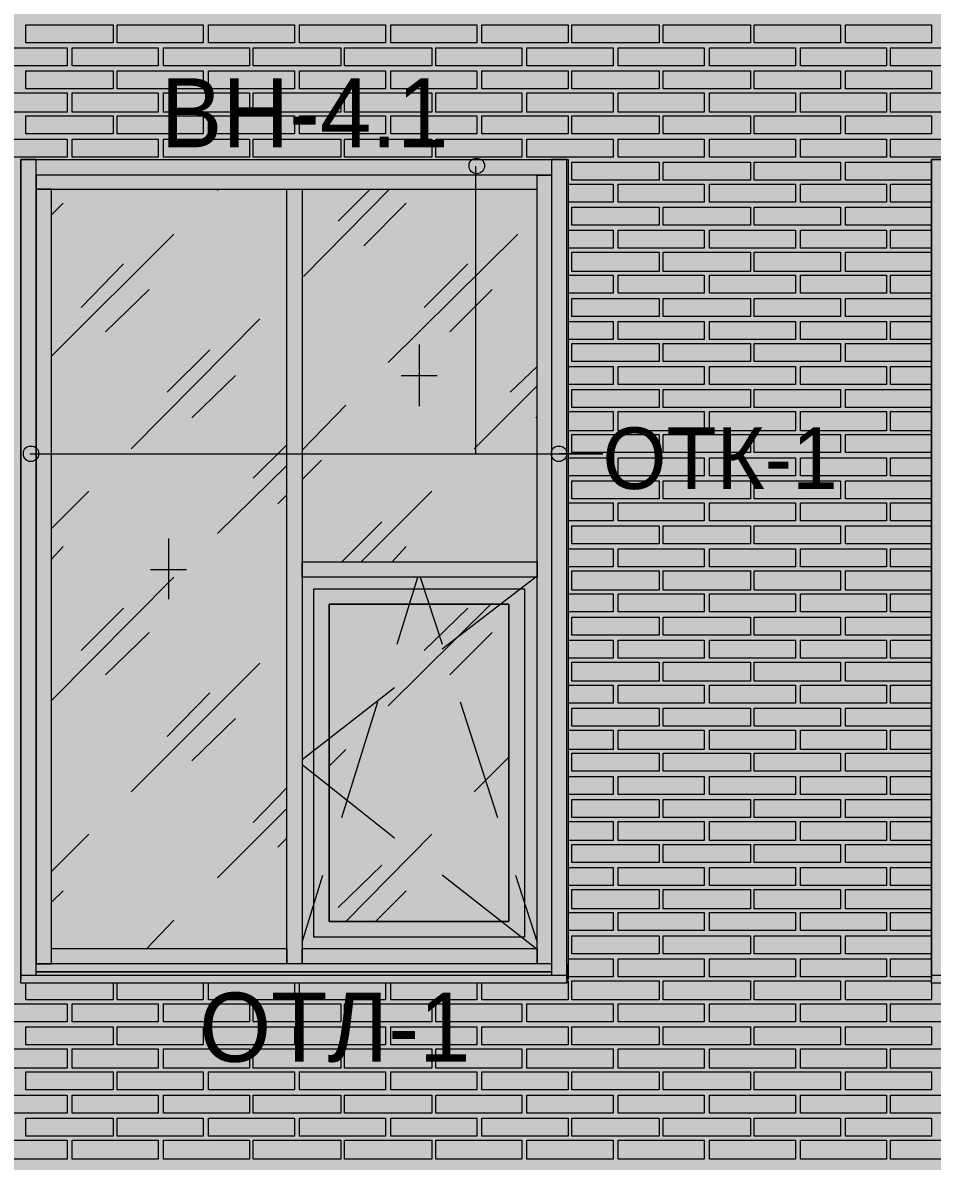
# Model space of a CAD drawing. Header units: millimetres. Extents: x -28928 to 100580, y -22867 to 36490.
# Drawn here: x 4815 to 7810, y 24689 to 28437 of the extents above; entities that cross this region are included whole.
import ezdxf

# ---------------------------------------------------------------- set-up
doc = ezdxf.new("R2010")
doc.units = ezdxf.units.MM
doc.layers.add('PDF _Геометрия', color=7, linetype='Continuous', true_color=0x8f8e8d)
doc.layers.add('PDF _Сплошная заливка', color=7, linetype='Continuous', true_color=0xffffff)
doc.layers.add('PDF _Текст', color=7, linetype='Continuous')

msp = doc.modelspace()

# ---------------------------------------------------------------- hatches: boundary and pattern name
at = {"layer": 'PDF _Сплошная заливка', "true_color": 0xdcd6cf, "transparency": 33554559}
msp.add_hatch(color=254, dxfattribs=at).paths.add_polyline_path([(-18676.6, 16343.4), (-18676.6, 19592.6), (-17276.3, 19592.6), (-17276.3, 16343.4), (19112.6, 16343.4), (19112.6, 30089.1), (-21853.9, 30089.1), (-21853.9, 16343.4), (-21375.9, 16343.4), (-21375.9, 19592.6), (-19277.4, 19592.6), (-19277.4, 16343.4)])

# ---------------------------------------------------------------- linework, layer by layer
at = {"layer": 'PDF _Геометрия', "lineweight": 9}
for points in [[(5113, 28430.7), (5113, 28371.4), (4825.3, 28371.4), (4825.3, 28430.7)], [(5409.1, 28430.7), (5409.1, 28371.4), (5125.7, 28371.4), (5125.7, 28430.7)], [(5709.5, 28430.7), (5709.5, 28371.4), (5426.1, 28371.4), (5426.1, 28430.7)], [(6009.9, 28430.7), (6009.9, 28371.4), (5726.4, 28371.4), (5726.4, 28430.7)], [(6310.3, 28430.7), (6310.3, 28371.4), (6026.8, 28371.4), (6026.8, 28430.7)], [(6610.7, 28430.7), (6610.7, 28371.4), (6327.2, 28371.4), (6327.2, 28430.7)], [(6911.1, 28430.7), (6911.1, 28371.4), (6623.4, 28371.4), (6623.4, 28430.7)], [(7211.4, 28430.7), (7211.4, 28371.4), (6923.7, 28371.4), (6923.7, 28430.7)], [(7507.6, 28430.7), (7507.6, 28371.4), (7224.1, 28371.4), (7224.1, 28430.7)], [(7808, 28430.7), (7808, 28371.4), (7524.5, 28371.4), (7524.5, 28430.7)], [(4960.7, 28295.3), (4816.8, 28295.3), (4677.2, 28295.3), (4677.2, 28354.5), (4816.8, 28354.5), (4960.7, 28354.5)], [(5261.1, 28295.3), (5117.2, 28295.3), (4977.6, 28295.3), (4977.6, 28354.5), (5117.2, 28354.5), (5261.1, 28354.5)], [(5561.4, 28295.3), (5417.6, 28295.3), (5278, 28295.3), (5278, 28354.5), (5417.6, 28354.5), (5561.4, 28354.5)], [(5861.8, 28295.3), (5718, 28295.3), (5574.1, 28295.3), (5574.1, 28354.5), (5718, 28354.5), (5861.8, 28354.5)], [(6162.2, 28295.3), (6018.4, 28295.3), (5874.5, 28295.3), (5874.5, 28354.5), (6018.4, 28354.5), (6162.2, 28354.5)], [(6458.4, 28295.3), (6318.7, 28295.3), (6174.9, 28295.3), (6174.9, 28354.5), (6318.7, 28354.5), (6458.4, 28354.5)], [(6758.7, 28295.3), (6619.1, 28295.3), (6475.3, 28295.3), (6475.3, 28354.5), (6619.1, 28354.5), (6758.7, 28354.5)], [(7059.1, 28295.3), (6919.5, 28295.3), (6775.7, 28295.3), (6775.7, 28354.5), (6919.5, 28354.5), (7059.1, 28354.5)], [(7359.5, 28295.3), (7215.7, 28295.3), (7076.1, 28295.3), (7076.1, 28354.5), (7215.7, 28354.5), (7359.5, 28354.5)], [(7659.9, 28295.3), (7516.1, 28295.3), (7376.4, 28295.3), (7376.4, 28354.5), (7516.1, 28354.5), (7659.9, 28354.5)], [(7960.3, 28295.3), (7816.4, 28295.3), (7672.6, 28295.3), (7672.6, 28354.5), (7816.4, 28354.5), (7960.3, 28354.5)], [(5113, 28278.4), (5113, 28219.1), (4825.3, 28219.1), (4825.3, 28278.4)], [(5409.1, 28278.4), (5409.1, 28219.1), (5125.7, 28219.1), (5125.7, 28278.4)], [(5709.5, 28278.4), (5709.5, 28219.1), (5426.1, 28219.1), (5426.1, 28278.4)], [(6009.9, 28278.4), (6009.9, 28219.1), (5726.4, 28219.1), (5726.4, 28278.4)], [(6310.3, 28278.4), (6310.3, 28219.1), (6026.8, 28219.1), (6026.8, 28278.4)], [(6610.7, 28278.4), (6610.7, 28219.1), (6327.2, 28219.1), (6327.2, 28278.4)], [(6911.1, 28278.4), (6911.1, 28219.1), (6623.4, 28219.1), (6623.4, 28278.4)], [(7211.4, 28278.4), (7211.4, 28219.1), (6923.7, 28219.1), (6923.7, 28278.4)], [(7507.6, 28278.4), (7507.6, 28219.1), (7224.1, 28219.1), (7224.1, 28278.4)], [(7808, 28278.4), (7808, 28219.1), (7524.5, 28219.1), (7524.5, 28278.4)], [(4960.7, 28143), (4816.8, 28143), (4677.2, 28143), (4677.2, 28206.4), (4816.8, 28206.4), (4960.7, 28206.4)], [(5261.1, 28143), (5117.2, 28143), (4977.6, 28143), (4977.6, 28206.4), (5117.2, 28206.4), (5261.1, 28206.4)], [(5561.4, 28143), (5417.6, 28143), (5278, 28143), (5278, 28206.4), (5417.6, 28206.4), (5561.4, 28206.4)], [(5861.8, 28143), (5718, 28143), (5574.1, 28143), (5574.1, 28206.4), (5718, 28206.4), (5861.8, 28206.4)], [(6162.2, 28143), (6018.4, 28143), (5874.5, 28143), (5874.5, 28206.4), (6018.4, 28206.4), (6162.2, 28206.4)], [(6458.4, 28143), (6318.7, 28143), (6174.9, 28143), (6174.9, 28206.4), (6318.7, 28206.4), (6458.4, 28206.4)], [(6758.7, 28143), (6619.1, 28143), (6475.3, 28143), (6475.3, 28206.4), (6619.1, 28206.4), (6758.7, 28206.4)], [(7059.1, 28143), (6919.5, 28143), (6775.7, 28143), (6775.7, 28206.4), (6919.5, 28206.4), (7059.1, 28206.4)], [(7359.5, 28143), (7215.7, 28143), (7076.1, 28143), (7076.1, 28206.4), (7215.7, 28206.4), (7359.5, 28206.4)], [(7659.9, 28143), (7516.1, 28143), (7376.4, 28143), (7376.4, 28206.4), (7516.1, 28206.4), (7659.9, 28206.4)], [(7960.3, 28143), (7816.4, 28143), (7672.6, 28143), (7672.6, 28206.4), (7816.4, 28206.4), (7960.3, 28206.4)], [(5113, 28130.3), (5113, 28071), (4825.3, 28071), (4825.3, 28130.3)], [(5409.1, 28130.3), (5409.1, 28071), (5125.7, 28071), (5125.7, 28130.3)], [(5709.5, 28130.3), (5709.5, 28071), (5426.1, 28071), (5426.1, 28130.3)], [(6009.9, 28130.3), (6009.9, 28071), (5726.4, 28071), (5726.4, 28130.3)], [(6310.3, 28130.3), (6310.3, 28071), (6026.8, 28071), (6026.8, 28130.3)], [(6610.7, 28130.3), (6610.7, 28071), (6327.2, 28071), (6327.2, 28130.3)], [(6911.1, 28130.3), (6911.1, 28071), (6623.4, 28071), (6623.4, 28130.3)], [(7211.4, 28130.3), (7211.4, 28071), (6923.7, 28071), (6923.7, 28130.3)], [(7507.6, 28130.3), (7507.6, 28071), (7224.1, 28071), (7224.1, 28130.3)], [(7808, 28130.3), (7808, 28071), (7524.5, 28071), (7524.5, 28130.3)], [(4960.7, 27994.9), (4816.8, 27994.9), (4677.2, 27994.9), (4677.2, 28054.1), (4816.8, 28054.1), (4960.7, 28054.1)], [(5261.1, 27994.9), (5117.2, 27994.9), (4977.6, 27994.9), (4977.6, 28054.1), (5117.2, 28054.1), (5261.1, 28054.1)], [(5561.4, 27994.9), (5417.6, 27994.9), (5278, 27994.9), (5278, 28054.1), (5417.6, 28054.1), (5561.4, 28054.1)], [(5861.8, 27994.9), (5718, 27994.9), (5574.1, 27994.9), (5574.1, 28054.1), (5718, 28054.1), (5861.8, 28054.1)], [(6162.2, 27994.9), (6018.4, 27994.9), (5874.5, 27994.9), (5874.5, 28054.1), (6018.4, 28054.1), (6162.2, 28054.1)], [(6458.4, 27994.9), (6318.7, 27994.9), (6174.9, 27994.9), (6174.9, 28054.1), (6318.7, 28054.1), (6458.4, 28054.1)], [(6758.7, 27994.9), (6619.1, 27994.9), (6475.3, 27994.9), (6475.3, 28054.1), (6619.1, 28054.1), (6758.7, 28054.1)], [(7059.1, 27994.9), (6919.5, 27994.9), (6775.7, 27994.9), (6775.7, 28054.1), (6919.5, 28054.1), (7059.1, 28054.1)], [(7359.5, 27994.9), (7215.7, 27994.9), (7076.1, 27994.9), (7076.1, 28054.1), (7215.7, 28054.1), (7359.5, 28054.1)], [(7659.9, 27994.9), (7516.1, 27994.9), (7376.4, 27994.9), (7376.4, 28054.1), (7516.1, 28054.1), (7659.9, 28054.1)], [(7960.3, 27994.9), (7816.4, 27994.9), (7672.6, 27994.9), (7672.6, 28054.1), (7816.4, 28054.1), (7960.3, 28054.1)], [(6911.1, 27978), (6911.1, 27918.7), (6623.4, 27918.7), (6623.4, 27978)], [(7211.4, 27978), (7211.4, 27918.7), (6923.7, 27918.7), (6923.7, 27978)], [(7507.6, 27978), (7507.6, 27918.7), (7224.1, 27918.7), (7224.1, 27978)], [(7059.1, 27846.8), (6919.5, 27846.8), (6775.7, 27846.8), (6775.7, 27906), (6919.5, 27906), (7059.1, 27906)], [(7359.5, 27846.8), (7215.7, 27846.8), (7076.1, 27846.8), (7076.1, 27906), (7215.7, 27906), (7359.5, 27906)], [(7659.9, 27846.8), (7516.1, 27846.8), (7376.4, 27846.8), (7376.4, 27906), (7516.1, 27906), (7659.9, 27906)], [(6911.1, 27829.9), (6911.1, 27770.7), (6623.4, 27770.7), (6623.4, 27829.9)], [(7211.4, 27829.9), (7211.4, 27770.7), (6923.7, 27770.7), (6923.7, 27829.9)], [(7507.6, 27829.9), (7507.6, 27770.7), (7224.1, 27770.7), (7224.1, 27829.9)], [(7059.1, 27694.5), (6919.5, 27694.5), (6775.7, 27694.5), (6775.7, 27753.7), (6919.5, 27753.7), (7059.1, 27753.7)], [(7359.5, 27694.5), (7215.7, 27694.5), (7076.1, 27694.5), (7076.1, 27753.7), (7215.7, 27753.7), (7359.5, 27753.7)], [(7659.9, 27694.5), (7516.1, 27694.5), (7376.4, 27694.5), (7376.4, 27753.7), (7516.1, 27753.7), (7659.9, 27753.7)], [(6911.1, 27681.8), (6911.1, 27618.4), (6623.4, 27618.4), (6623.4, 27681.8)], [(7211.4, 27681.8), (7211.4, 27618.4), (6923.7, 27618.4), (6923.7, 27681.8)], [(7507.6, 27681.8), (7507.6, 27618.4), (7224.1, 27618.4), (7224.1, 27681.8)], [(7059.1, 27546.4), (6919.5, 27546.4), (6775.7, 27546.4), (6775.7, 27605.7), (6919.5, 27605.7), (7059.1, 27605.7)], [(7359.5, 27546.4), (7215.7, 27546.4), (7076.1, 27546.4), (7076.1, 27605.7), (7215.7, 27605.7), (7359.5, 27605.7)], [(7659.9, 27546.4), (7516.1, 27546.4), (7376.4, 27546.4), (7376.4, 27605.7), (7516.1, 27605.7), (7659.9, 27605.7)], [(6911.1, 27529.5), (6911.1, 27470.3), (6623.4, 27470.3), (6623.4, 27529.5)], [(7211.4, 27529.5), (7211.4, 27470.3), (6923.7, 27470.3), (6923.7, 27529.5)], [(7507.6, 27529.5), (7507.6, 27470.3), (7224.1, 27470.3), (7224.1, 27529.5)], [(7059.1, 27394.1), (6919.5, 27394.1), (6775.7, 27394.1), (6775.7, 27453.4), (6919.5, 27453.4), (7059.1, 27453.4)], [(7359.5, 27394.1), (7215.7, 27394.1), (7076.1, 27394.1), (7076.1, 27453.4), (7215.7, 27453.4), (7359.5, 27453.4)], [(7659.9, 27394.1), (7516.1, 27394.1), (7376.4, 27394.1), (7376.4, 27453.4), (7516.1, 27453.4), (7659.9, 27453.4)], [(6911.1, 27381.4), (6911.1, 27322.2), (6623.4, 27322.2), (6623.4, 27381.4)], [(7211.4, 27381.4), (7211.4, 27322.2), (6923.7, 27322.2), (6923.7, 27381.4)], [(7507.6, 27381.4), (7507.6, 27322.2), (7224.1, 27322.2), (7224.1, 27381.4)], [(7059.1, 27246), (6919.5, 27246), (6775.7, 27246), (6775.7, 27305.3), (6919.5, 27305.3), (7059.1, 27305.3)], [(7359.5, 27246), (7215.7, 27246), (7076.1, 27246), (7076.1, 27305.3), (7215.7, 27305.3), (7359.5, 27305.3)], [(7659.9, 27246), (7516.1, 27246), (7376.4, 27246), (7376.4, 27305.3), (7516.1, 27305.3), (7659.9, 27305.3)], [(6911.1, 27229.1), (6911.1, 27169.9), (6623.4, 27169.9), (6623.4, 27229.1)], [(7211.4, 27229.1), (7211.4, 27169.9), (6923.7, 27169.9), (6923.7, 27229.1)], [(7507.6, 27229.1), (7507.6, 27169.9), (7224.1, 27169.9), (7224.1, 27229.1)], [(7059.1, 27093.7), (6919.5, 27093.7), (6775.7, 27093.7), (6775.7, 27157.2), (6919.5, 27157.2), (7059.1, 27157.2)], [(7359.5, 27093.7), (7215.7, 27093.7), (7076.1, 27093.7), (7076.1, 27157.2), (7215.7, 27157.2), (7359.5, 27157.2)], [(7659.9, 27093.7), (7516.1, 27093.7), (7376.4, 27093.7), (7376.4, 27157.2), (7516.1, 27157.2), (7659.9, 27157.2)], [(6911.1, 27081), (6911.1, 27021.8), (6623.4, 27021.8), (6623.4, 27081)], [(7211.4, 27081), (7211.4, 27021.8), (6923.7, 27021.8), (6923.7, 27081)], [(7507.6, 27081), (7507.6, 27021.8), (7224.1, 27021.8), (7224.1, 27081)], [(7059.1, 26945.7), (6919.5, 26945.7), (6775.7, 26945.7), (6775.7, 27004.9), (6919.5, 27004.9), (7059.1, 27004.9)], [(7359.5, 26945.7), (7215.7, 26945.7), (7076.1, 26945.7), (7076.1, 27004.9), (7215.7, 27004.9), (7359.5, 27004.9)], [(7659.9, 26945.7), (7516.1, 26945.7), (7376.4, 26945.7), (7376.4, 27004.9), (7516.1, 27004.9), (7659.9, 27004.9)], [(6911.1, 26928.7), (6911.1, 26869.5), (6623.4, 26869.5), (6623.4, 26928.7)], [(7211.4, 26928.7), (7211.4, 26869.5), (6923.7, 26869.5), (6923.7, 26928.7)], [(7507.6, 26928.7), (7507.6, 26869.5), (7224.1, 26869.5), (7224.1, 26928.7)], [(7059.1, 26797.6), (6919.5, 26797.6), (6775.7, 26797.6), (6775.7, 26856.8), (6919.5, 26856.8), (7059.1, 26856.8)], [(7359.5, 26797.6), (7215.7, 26797.6), (7076.1, 26797.6), (7076.1, 26856.8), (7215.7, 26856.8), (7359.5, 26856.8)], [(7659.9, 26797.6), (7516.1, 26797.6), (7376.4, 26797.6), (7376.4, 26856.8), (7516.1, 26856.8), (7659.9, 26856.8)], [(6911.1, 26780.7), (6911.1, 26721.4), (6623.4, 26721.4), (6623.4, 26780.7)], [(7211.4, 26780.7), (7211.4, 26721.4), (6923.7, 26721.4), (6923.7, 26780.7)], [(7507.6, 26780.7), (7507.6, 26721.4), (7224.1, 26721.4), (7224.1, 26780.7)], [(7059.1, 26645.3), (6919.5, 26645.3), (6775.7, 26645.3), (6775.7, 26704.5), (6919.5, 26704.5), (7059.1, 26704.5)], [(7359.5, 26645.3), (7215.7, 26645.3), (7076.1, 26645.3), (7076.1, 26704.5), (7215.7, 26704.5), (7359.5, 26704.5)], [(7659.9, 26645.3), (7516.1, 26645.3), (7376.4, 26645.3), (7376.4, 26704.5), (7516.1, 26704.5), (7659.9, 26704.5)], [(6911.1, 26632.6), (6911.1, 26569.1), (6623.4, 26569.1), (6623.4, 26632.6)], [(7211.4, 26632.6), (7211.4, 26569.1), (6923.7, 26569.1), (6923.7, 26632.6)], [(7507.6, 26632.6), (7507.6, 26569.1), (7224.1, 26569.1), (7224.1, 26632.6)], [(7059.1, 26497.2), (6919.5, 26497.2), (6775.7, 26497.2), (6775.7, 26556.4), (6919.5, 26556.4), (7059.1, 26556.4)], [(7359.5, 26497.2), (7215.7, 26497.2), (7076.1, 26497.2), (7076.1, 26556.4), (7215.7, 26556.4), (7359.5, 26556.4)], [(7659.9, 26497.2), (7516.1, 26497.2), (7376.4, 26497.2), (7376.4, 26556.4), (7516.1, 26556.4), (7659.9, 26556.4)], [(6911.1, 26480.3), (6911.1, 26421), (6623.4, 26421), (6623.4, 26480.3)], [(7211.4, 26480.3), (7211.4, 26421), (6923.7, 26421), (6923.7, 26480.3)], [(7507.6, 26480.3), (7507.6, 26421), (7224.1, 26421), (7224.1, 26480.3)], [(7059.1, 26344.9), (6919.5, 26344.9), (6775.7, 26344.9), (6775.7, 26404.1), (6919.5, 26404.1), (7059.1, 26404.1)], [(7359.5, 26344.9), (7215.7, 26344.9), (7076.1, 26344.9), (7076.1, 26404.1), (7215.7, 26404.1), (7359.5, 26404.1)], [(7659.9, 26344.9), (7516.1, 26344.9), (7376.4, 26344.9), (7376.4, 26404.1), (7516.1, 26404.1), (7659.9, 26404.1)], [(6911.1, 26332.2), (6911.1, 26268.7), (6623.4, 26268.7), (6623.4, 26332.2)], [(7211.4, 26332.2), (7211.4, 26268.7), (6923.7, 26268.7), (6923.7, 26332.2)], [(7507.6, 26332.2), (7507.6, 26268.7), (7224.1, 26268.7), (7224.1, 26332.2)], [(7059.1, 26196.8), (6919.5, 26196.8), (6775.7, 26196.8), (6775.7, 26256), (6919.5, 26256), (7059.1, 26256)], [(7359.5, 26196.8), (7215.7, 26196.8), (7076.1, 26196.8), (7076.1, 26256), (7215.7, 26256), (7359.5, 26256)], [(7659.9, 26196.8), (7516.1, 26196.8), (7376.4, 26196.8), (7376.4, 26256), (7516.1, 26256), (7659.9, 26256)], [(6911.1, 26179.9), (6911.1, 26120.7), (6623.4, 26120.7), (6623.4, 26179.9)], [(7211.4, 26179.9), (7211.4, 26120.7), (6923.7, 26120.7), (6923.7, 26179.9)], [(7507.6, 26179.9), (7507.6, 26120.7), (7224.1, 26120.7), (7224.1, 26179.9)], [(7059.1, 26044.5), (6919.5, 26044.5), (6775.7, 26044.5), (6775.7, 26108), (6919.5, 26108), (7059.1, 26108)], [(7359.5, 26044.5), (7215.7, 26044.5), (7076.1, 26044.5), (7076.1, 26108), (7215.7, 26108), (7359.5, 26108)], [(7659.9, 26044.5), (7516.1, 26044.5), (7376.4, 26044.5), (7376.4, 26108), (7516.1, 26108), (7659.9, 26108)], [(6911.1, 26031.8), (6911.1, 25972.6), (6623.4, 25972.6), (6623.4, 26031.8)], [(7211.4, 26031.8), (7211.4, 25972.6), (6923.7, 25972.6), (6923.7, 26031.8)], [(7507.6, 26031.8), (7507.6, 25972.6), (7224.1, 25972.6), (7224.1, 26031.8)], [(7059.1, 25896.4), (6919.5, 25896.4), (6775.7, 25896.4), (6775.7, 25955.7), (6919.5, 25955.7), (7059.1, 25955.7)], [(7359.5, 25896.4), (7215.7, 25896.4), (7076.1, 25896.4), (7076.1, 25955.7), (7215.7, 25955.7), (7359.5, 25955.7)], [(7659.9, 25896.4), (7516.1, 25896.4), (7376.4, 25896.4), (7376.4, 25955.7), (7516.1, 25955.7), (7659.9, 25955.7)], [(6911.1, 25879.5), (6911.1, 25820.3), (6623.4, 25820.3), (6623.4, 25879.5)], [(7211.4, 25879.5), (7211.4, 25820.3), (6923.7, 25820.3), (6923.7, 25879.5)], [(7507.6, 25879.5), (7507.6, 25820.3), (7224.1, 25820.3), (7224.1, 25879.5)], [(7059.1, 25744.1), (6919.5, 25744.1), (6775.7, 25744.1), (6775.7, 25807.6), (6919.5, 25807.6), (7059.1, 25807.6)], [(7359.5, 25744.1), (7215.7, 25744.1), (7076.1, 25744.1), (7076.1, 25807.6), (7215.7, 25807.6), (7359.5, 25807.6)], [(7659.9, 25744.1), (7516.1, 25744.1), (7376.4, 25744.1), (7376.4, 25807.6), (7516.1, 25807.6), (7659.9, 25807.6)], [(6911.1, 25731.4), (6911.1, 25672.2), (6623.4, 25672.2), (6623.4, 25731.4)], [(7211.4, 25731.4), (7211.4, 25672.2), (6923.7, 25672.2), (6923.7, 25731.4)], [(7507.6, 25731.4), (7507.6, 25672.2), (7224.1, 25672.2), (7224.1, 25731.4)], [(7059.1, 25596), (6919.5, 25596), (6775.7, 25596), (6775.7, 25655.3), (6919.5, 25655.3), (7059.1, 25655.3)], [(7359.5, 25596), (7215.7, 25596), (7076.1, 25596), (7076.1, 25655.3), (7215.7, 25655.3), (7359.5, 25655.3)], [(7659.9, 25596), (7516.1, 25596), (7376.4, 25596), (7376.4, 25655.3), (7516.1, 25655.3), (7659.9, 25655.3)], [(6911.1, 25583.4), (6911.1, 25519.9), (6623.4, 25519.9), (6623.4, 25583.4)], [(7211.4, 25583.4), (7211.4, 25519.9), (6923.7, 25519.9), (6923.7, 25583.4)], [(7507.6, 25583.4), (7507.6, 25519.9), (7224.1, 25519.9), (7224.1, 25583.4)], [(7059.1, 25448), (6919.5, 25448), (6775.7, 25448), (6775.7, 25507.2), (6919.5, 25507.2), (7059.1, 25507.2)], [(7359.5, 25448), (7215.7, 25448), (7076.1, 25448), (7076.1, 25507.2), (7215.7, 25507.2), (7359.5, 25507.2)], [(7659.9, 25448), (7516.1, 25448), (7376.4, 25448), (7376.4, 25507.2), (7516.1, 25507.2), (7659.9, 25507.2)], [(6911.1, 25431), (6911.1, 25371.8), (6623.4, 25371.8), (6623.4, 25431)], [(7211.4, 25431), (7211.4, 25371.8), (6923.7, 25371.8), (6923.7, 25431)], [(7507.6, 25431), (7507.6, 25371.8), (7224.1, 25371.8), (7224.1, 25431)], [(7059.1, 25295.7), (6919.5, 25295.7), (6775.7, 25295.7), (6775.7, 25354.9), (6919.5, 25354.9), (7059.1, 25354.9)], [(7359.5, 25295.7), (7215.7, 25295.7), (7076.1, 25295.7), (7076.1, 25354.9), (7215.7, 25354.9), (7359.5, 25354.9)], [(7659.9, 25295.7), (7516.1, 25295.7), (7376.4, 25295.7), (7376.4, 25354.9), (7516.1, 25354.9), (7659.9, 25354.9)], [(6911.1, 25283), (6911.1, 25219.5), (6623.4, 25219.5), (6623.4, 25283)], [(7211.4, 25283), (7211.4, 25219.5), (6923.7, 25219.5), (6923.7, 25283)], [(7507.6, 25283), (7507.6, 25219.5), (7224.1, 25219.5), (7224.1, 25283)], [(4960.7, 25147.6), (4816.8, 25147.6), (4677.2, 25147.6), (4677.2, 25206.8), (4816.8, 25206.8), (4960.7, 25206.8)], [(5261.1, 25147.6), (5117.2, 25147.6), (4977.6, 25147.6), (4977.6, 25206.8), (5117.2, 25206.8), (5261.1, 25206.8)], [(5561.4, 25147.6), (5417.6, 25147.6), (5278, 25147.6), (5278, 25206.8), (5417.6, 25206.8), (5561.4, 25206.8)], [(5861.8, 25147.6), (5718, 25147.6), (5574.1, 25147.6), (5574.1, 25206.8), (5718, 25206.8), (5861.8, 25206.8)], [(6162.2, 25147.6), (6018.4, 25147.6), (5874.5, 25147.6), (5874.5, 25206.8), (6018.4, 25206.8), (6162.2, 25206.8)], [(6458.4, 25147.6), (6318.7, 25147.6), (6174.9, 25147.6), (6174.9, 25206.8), (6318.7, 25206.8), (6458.4, 25206.8)], [(6758.7, 25147.6), (6619.1, 25147.6), (6475.3, 25147.6), (6475.3, 25206.8), (6619.1, 25206.8), (6758.7, 25206.8)], [(7059.1, 25147.6), (6919.5, 25147.6), (6775.7, 25147.6), (6775.7, 25206.8), (6919.5, 25206.8), (7059.1, 25206.8)], [(7359.5, 25147.6), (7215.7, 25147.6), (7076.1, 25147.6), (7076.1, 25206.8), (7215.7, 25206.8), (7359.5, 25206.8)], [(7659.9, 25147.6), (7516.1, 25147.6), (7376.4, 25147.6), (7376.4, 25206.8), (7516.1, 25206.8), (7659.9, 25206.8)], [(7960.3, 25147.6), (7816.4, 25147.6), (7672.6, 25147.6), (7672.6, 25206.8), (7816.4, 25206.8), (7960.3, 25206.8)], [(5113, 25130.7), (5113, 25071.4), (4825.3, 25071.4), (4825.3, 25130.7)], [(5409.1, 25130.7), (5409.1, 25071.4), (5125.7, 25071.4), (5125.7, 25130.7)], [(5709.5, 25130.7), (5709.5, 25071.4), (5426.1, 25071.4), (5426.1, 25130.7)], [(6009.9, 25130.7), (6009.9, 25071.4), (5726.4, 25071.4), (5726.4, 25130.7)], [(6310.3, 25130.7), (6310.3, 25071.4), (6026.8, 25071.4), (6026.8, 25130.7)], [(6610.7, 25130.7), (6610.7, 25071.4), (6327.2, 25071.4), (6327.2, 25130.7)], [(6911.1, 25130.7), (6911.1, 25071.4), (6623.4, 25071.4), (6623.4, 25130.7)], [(7211.4, 25130.7), (7211.4, 25071.4), (6923.7, 25071.4), (6923.7, 25130.7)], [(7507.6, 25130.7), (7507.6, 25071.4), (7224.1, 25071.4), (7224.1, 25130.7)], [(7808, 25130.7), (7808, 25071.4), (7524.5, 25071.4), (7524.5, 25130.7)], [(4960.7, 24995.3), (4816.8, 24995.3), (4677.2, 24995.3), (4677.2, 25058.7), (4816.8, 25058.7), (4960.7, 25058.7)], [(5261.1, 24995.3), (5117.2, 24995.3), (4977.6, 24995.3), (4977.6, 25058.7), (5117.2, 25058.7), (5261.1, 25058.7)], [(5561.4, 24995.3), (5417.6, 24995.3), (5278, 24995.3), (5278, 25058.7), (5417.6, 25058.7), (5561.4, 25058.7)], [(5861.8, 24995.3), (5718, 24995.3), (5574.1, 24995.3), (5574.1, 25058.7), (5718, 25058.7), (5861.8, 25058.7)], [(6162.2, 24995.3), (6018.4, 24995.3), (5874.5, 24995.3), (5874.5, 25058.7), (6018.4, 25058.7), (6162.2, 25058.7)], [(6458.4, 24995.3), (6318.7, 24995.3), (6174.9, 24995.3), (6174.9, 25058.7), (6318.7, 25058.7), (6458.4, 25058.7)], [(6758.7, 24995.3), (6619.1, 24995.3), (6475.3, 24995.3), (6475.3, 25058.7), (6619.1, 25058.7), (6758.7, 25058.7)], [(7059.1, 24995.3), (6919.5, 24995.3), (6775.7, 24995.3), (6775.7, 25058.7), (6919.5, 25058.7), (7059.1, 25058.7)], [(7359.5, 24995.3), (7215.7, 24995.3), (7076.1, 24995.3), (7076.1, 25058.7), (7215.7, 25058.7), (7359.5, 25058.7)], [(7659.9, 24995.3), (7516.1, 24995.3), (7376.4, 24995.3), (7376.4, 25058.7), (7516.1, 25058.7), (7659.9, 25058.7)], [(7960.3, 24995.3), (7816.4, 24995.3), (7672.6, 24995.3), (7672.6, 25058.7), (7816.4, 25058.7), (7960.3, 25058.7)], [(5113, 24982.6), (5113, 24923.4), (4825.3, 24923.4), (4825.3, 24982.6)], [(5409.1, 24982.6), (5409.1, 24923.4), (5125.7, 24923.4), (5125.7, 24982.6)], [(5709.5, 24982.6), (5709.5, 24923.4), (5426.1, 24923.4), (5426.1, 24982.6)], [(6009.9, 24982.6), (6009.9, 24923.4), (5726.4, 24923.4), (5726.4, 24982.6)], [(6310.3, 24982.6), (6310.3, 24923.4), (6026.8, 24923.4), (6026.8, 24982.6)], [(6610.7, 24982.6), (6610.7, 24923.4), (6327.2, 24923.4), (6327.2, 24982.6)], [(6911.1, 24982.6), (6911.1, 24923.4), (6623.4, 24923.4), (6623.4, 24982.6)], [(7211.4, 24982.6), (7211.4, 24923.4), (6923.7, 24923.4), (6923.7, 24982.6)], [(7507.6, 24982.6), (7507.6, 24923.4), (7224.1, 24923.4), (7224.1, 24982.6)], [(7808, 24982.6), (7808, 24923.4), (7524.5, 24923.4), (7524.5, 24982.6)], [(4960.7, 24847.2), (4816.8, 24847.2), (4677.2, 24847.2), (4677.2, 24906.4), (4816.8, 24906.4), (4960.7, 24906.4)], [(5261.1, 24847.2), (5117.2, 24847.2), (4977.6, 24847.2), (4977.6, 24906.4), (5117.2, 24906.4), (5261.1, 24906.4)], [(5561.4, 24847.2), (5417.6, 24847.2), (5278, 24847.2), (5278, 24906.4), (5417.6, 24906.4), (5561.4, 24906.4)], [(5861.8, 24847.2), (5718, 24847.2), (5574.1, 24847.2), (5574.1, 24906.4), (5718, 24906.4), (5861.8, 24906.4)], [(6162.2, 24847.2), (6018.4, 24847.2), (5874.5, 24847.2), (5874.5, 24906.4), (6018.4, 24906.4), (6162.2, 24906.4)], [(6458.4, 24847.2), (6318.7, 24847.2), (6174.9, 24847.2), (6174.9, 24906.4), (6318.7, 24906.4), (6458.4, 24906.4)], [(6758.7, 24847.2), (6619.1, 24847.2), (6475.3, 24847.2), (6475.3, 24906.4), (6619.1, 24906.4), (6758.7, 24906.4)], [(7059.1, 24847.2), (6919.5, 24847.2), (6775.7, 24847.2), (6775.7, 24906.4), (6919.5, 24906.4), (7059.1, 24906.4)], [(7359.5, 24847.2), (7215.7, 24847.2), (7076.1, 24847.2), (7076.1, 24906.4), (7215.7, 24906.4), (7359.5, 24906.4)], [(7659.9, 24847.2), (7516.1, 24847.2), (7376.4, 24847.2), (7376.4, 24906.4), (7516.1, 24906.4), (7659.9, 24906.4)], [(7960.3, 24847.2), (7816.4, 24847.2), (7672.6, 24847.2), (7672.6, 24906.4), (7816.4, 24906.4), (7960.3, 24906.4)], [(5113, 24830.3), (5113, 24771), (4825.3, 24771), (4825.3, 24830.3)], [(5409.1, 24830.3), (5409.1, 24771), (5125.7, 24771), (5125.7, 24830.3)], [(5709.5, 24830.3), (5709.5, 24771), (5426.1, 24771), (5426.1, 24830.3)], [(6009.9, 24830.3), (6009.9, 24771), (5726.4, 24771), (5726.4, 24830.3)], [(6310.3, 24830.3), (6310.3, 24771), (6026.8, 24771), (6026.8, 24830.3)], [(6610.7, 24830.3), (6610.7, 24771), (6327.2, 24771), (6327.2, 24830.3)], [(6911.1, 24830.3), (6911.1, 24771), (6623.4, 24771), (6623.4, 24830.3)], [(7211.4, 24830.3), (7211.4, 24771), (6923.7, 24771), (6923.7, 24830.3)], [(7507.6, 24830.3), (7507.6, 24771), (7224.1, 24771), (7224.1, 24830.3)], [(7808, 24830.3), (7808, 24771), (7524.5, 24771), (7524.5, 24830.3)], [(4960.7, 24694.9), (4816.8, 24694.9), (4677.2, 24694.9), (4677.2, 24758.4), (4816.8, 24758.4), (4960.7, 24758.4)], [(5261.1, 24694.9), (5117.2, 24694.9), (4977.6, 24694.9), (4977.6, 24758.4), (5117.2, 24758.4), (5261.1, 24758.4)], [(5561.4, 24694.9), (5417.6, 24694.9), (5278, 24694.9), (5278, 24758.4), (5417.6, 24758.4), (5561.4, 24758.4)], [(5861.8, 24694.9), (5718, 24694.9), (5574.1, 24694.9), (5574.1, 24758.4), (5718, 24758.4), (5861.8, 24758.4)], [(6162.2, 24694.9), (6018.4, 24694.9), (5874.5, 24694.9), (5874.5, 24758.4), (6018.4, 24758.4), (6162.2, 24758.4)], [(6458.4, 24694.9), (6318.7, 24694.9), (6174.9, 24694.9), (6174.9, 24758.4), (6318.7, 24758.4), (6458.4, 24758.4)], [(6758.7, 24694.9), (6619.1, 24694.9), (6475.3, 24694.9), (6475.3, 24758.4), (6619.1, 24758.4), (6758.7, 24758.4)], [(7059.1, 24694.9), (6919.5, 24694.9), (6775.7, 24694.9), (6775.7, 24758.4), (6919.5, 24758.4), (7059.1, 24758.4)], [(7359.5, 24694.9), (7215.7, 24694.9), (7076.1, 24694.9), (7076.1, 24758.4), (7215.7, 24758.4), (7359.5, 24758.4)], [(7659.9, 24694.9), (7516.1, 24694.9), (7376.4, 24694.9), (7376.4, 24758.4), (7516.1, 24758.4), (7659.9, 24758.4)], [(7960.3, 24694.9), (7816.4, 24694.9), (7672.6, 24694.9), (7672.6, 24758.4), (7816.4, 24758.4), (7960.3, 24758.4)]]:
    msp.add_lwpolyline(points, close=True, dxfattribs=at)
at = {"layer": 'PDF _Геометрия', "color": 7, "lineweight": 9}
for points in [[(4859.1, 25299.9), (4859.1, 25363.4), (4859.1, 26636.8), (4859.1, 25338), (4909.9, 25338), (4909.9, 26636.8), (4909.9, 27889.1), (4859.1, 27889.1), (4859.1, 26636.8), (4859.1, 27910.3), (4859.1, 27986.4), (4808.4, 27986.4), (4808.4, 27910.3), (4808.4, 26636.8), (4808.4, 25363.4), (4808.4, 25287.2), (4808.4, 27986.4), (6610.7, 27986.4), (6610.7, 25287.2)], [(6306.1, 27965.3), (6306.1, 27017.6), (6724.9, 27017.6), (6581.1, 27017.6)], [(6606.4, 25287.2), (6606.4, 25363.4), (6606.4, 26636.8), (6606.4, 27910.3), (6606.4, 27986.4), (6555.7, 27986.4), (6555.7, 27910.3), (6555.7, 26636.8), (6555.7, 25363.4), (6555.7, 25299.9)], [(7858.7, 27986.4), (7808, 27986.4), (7808, 27910.3), (7808, 26636.8), (7808, 25363.4), (7808, 25287.2), (7808, 27986.4), (9606.1, 27986.4)], [(5455.7, 27884.9), (5459.9, 27889.1)], [(5739.1, 27601.4), (6022.6, 27889.1)], [(5853.4, 27783.4), (5959.1, 27889.1)], [(4909.9, 27804.5), (4948, 27842.6)], [(5938, 27703), (6077.6, 27842.6)], [(4909.9, 27339.1), (5311.8, 27741)], [(6018.4, 27318), (6445.7, 27741)], [(5007.2, 27499.9), (5146.8, 27643.7)], [(6136.8, 27499.9), (6280.7, 27643.7)], [(5087.6, 27419.5), (5231.4, 27559.1)], [(6221.4, 27419.5), (6361.1, 27559.1)], [(5172.2, 27034.5), (5595.3, 27461.8)], [(6119.9, 27377.2), (6119.9, 27174.1)], [(5290.7, 27220.7), (5430.3, 27360.3)], [(6420.3, 27220.7), (6509.1, 27305.3)], [(5371.1, 27136), (5514.9, 27275.7)], [(6060.7, 27275.7), (6179.1, 27275.7)], [(6301.8, 27034.5), (6509.1, 27241.8)], [(5734.9, 27030.3), (5878.7, 27178.4)], [(6504.9, 27136), (6509.1, 27140.3)], [(5574.1, 26937.2), (5684.1, 27047.2)], [(4838, 27017.6), (6724.9, 27017.6)], [(5734.9, 26933), (5798.4, 26996.4)], [(5455.7, 26755.3), (5684.1, 26979.5)], [(4909.9, 26772.2), (5032.6, 26894.9)], [(5654.5, 26852.6), (5684.1, 26882.2)], [(5929.5, 26662.2), (6162.2, 26894.9)], [(5866.1, 26662.2), (5997.2, 26793.4)], [(5294.9, 26738.4), (5294.9, 26539.5)], [(4909.9, 26670.7), (4948, 26713)], [(6031.1, 26662.2), (6077.6, 26713)], [(5235.7, 26636.8), (5354.1, 26636.8)], [(4909.9, 26205.3), (5311.8, 26611.4)], [(6048, 26391.4), (6115.7, 26611.4)], [(6124.1, 26611.4), (6196.1, 26391.4)], [(6504.9, 26611.4), (6196.1, 26374.5)], [(5007.2, 26370.3), (5146.8, 26509.9)], [(6018.4, 26188.4), (6356.8, 26522.6)], [(6136.8, 26370.3), (6280.7, 26509.9)], [(5087.6, 26289.9), (5231.4, 26429.5)], [(6221.4, 26289.9), (6361.1, 26429.5)], [(5172.2, 25904.9), (5595.3, 26328)], [(6039.5, 26247.6), (5734.9, 26010.7)], [(5290.7, 26086.8), (5430.3, 26230.7)], [(5866.1, 25820.3), (5984.5, 26201)], [(6255.3, 26201), (6378, 25820.3)], [(5371.1, 26006.4), (5514.9, 26146)], [(5823.7, 25989.5), (5878.7, 26044.5)], [(6301.8, 25904.9), (6416.1, 26019.1)], [(6039.5, 25752.6), (5734.9, 25993.7)], [(5574.1, 25803.4), (5684.1, 25917.6)], [(5455.7, 25621.4), (5684.1, 25849.9)], [(4909.9, 25642.6), (5032.6, 25765.3)], [(5654.5, 25723), (5684.1, 25752.6)], [(5878.7, 25477.6), (6162.2, 25765.3)], [(5853.4, 25524.1), (5997.2, 25663.7)], [(5734.9, 25409.9), (5802.6, 25629.9)], [(6504.9, 25388.7), (6196.1, 25629.9)], [(6437.2, 25629.9), (6509.1, 25409.9)], [(4909.9, 25541), (4948, 25579.1)], [(5976.1, 25477.6), (6077.6, 25579.1)], [(5223, 25388.7), (5311.8, 25481.8)], [(6606.4, 25299.9), (4808.4, 25299.9), (4808.4, 25304.1)], [(6555.7, 25338), (4859.1, 25338)], [(6555.7, 25312.6), (4859.1, 25312.6), (6555.7, 25312.6)], [(6555.7, 25312.6), (4859.1, 25312.6)], [(6606.4, 25338), (6606.4, 25312.6), (6606.4, 25299.9), (6606.4, 25274.5), (6606.4, 25283)], [(9606.1, 25304.1), (9606.1, 25299.9), (7808, 25299.9), (7808, 25304.1)], [(6606.4, 25274.5), (4808.4, 25274.5), (4808.4, 25299.9)], [(9606.1, 25299.9), (9606.1, 25274.5), (7808, 25274.5), (7808, 25299.9)], [(7808, 25274.5), (7808, 25283)]]:
    msp.add_lwpolyline(points, dxfattribs=at)
for points in [[(5709.5, 27935.7), (4859.1, 27935.7), (4859.1, 27889.1), (5709.5, 27889.1), (6509.1, 27889.1), (6509.1, 27935.7), (5709.5, 27935.7), (4884.5, 27935.7), (4859.1, 27935.7), (4859.1, 27986.4), (4884.5, 27986.4), (5709.5, 27986.4), (6534.5, 27986.4), (6555.7, 27986.4), (6555.7, 27935.7), (6534.5, 27935.7)], [(6509.1, 27910.3), (6509.1, 27935.7), (6555.7, 27935.7), (6555.7, 27910.3), (6555.7, 26636.8), (6555.7, 25338), (6509.1, 25338), (6509.1, 26636.8)], [(5734.9, 25338), (5684.1, 25338), (4909.9, 25338), (4909.9, 25388.7), (5684.1, 25388.7), (5684.1, 25338), (5684.1, 26636.8), (5684.1, 27889.1), (5734.9, 27889.1), (5734.9, 26636.8)], [(6509.1, 26611.4), (5734.9, 26611.4), (5734.9, 26662.2), (6509.1, 26662.2)], [(5773, 26573.4), (6466.8, 26573.4), (6466.8, 25426.8), (5773, 25426.8)], [(6466.8, 26573.4), (6466.8, 25426.8), (5773, 25426.8), (5773, 26573.4)], [(6416.1, 26522.6), (5823.7, 26522.6), (5823.7, 25477.6), (6416.1, 25477.6)], [(5823.7, 25477.6), (5823.7, 26522.6), (6416.1, 26522.6), (6416.1, 25477.6)], [(6509.1, 25338), (5734.9, 25338), (5734.9, 25388.7), (6509.1, 25388.7)]]:
    msp.add_lwpolyline(points, close=True, dxfattribs=at)
at = {"layer": 'PDF _Геометрия', "lineweight": 9}
for points in [[(6610.7, 27978), (6610.7, 27978)], [(7808, 27918.7), (7524.5, 27918.7), (7524.5, 27978), (7808, 27978)], [(6610.7, 27918.7), (6610.7, 27918.7)], [(6610.7, 27906), (6619.1, 27906), (6758.7, 27906), (6758.7, 27846.8), (6619.1, 27846.8), (6610.7, 27846.8)], [(7808, 27846.8), (7672.6, 27846.8), (7672.6, 27906), (7808, 27906)], [(6610.7, 27829.9), (6610.7, 27829.9)], [(7808, 27770.7), (7524.5, 27770.7), (7524.5, 27829.9), (7808, 27829.9)], [(6610.7, 27770.7), (6610.7, 27770.7)], [(6610.7, 27753.7), (6619.1, 27753.7), (6758.7, 27753.7), (6758.7, 27694.5), (6619.1, 27694.5), (6610.7, 27694.5)], [(7808, 27694.5), (7672.6, 27694.5), (7672.6, 27753.7), (7808, 27753.7)], [(6610.7, 27681.8), (6610.7, 27681.8)], [(7808, 27618.4), (7524.5, 27618.4), (7524.5, 27681.8), (7808, 27681.8)], [(6610.7, 27618.4), (6610.7, 27618.4)], [(6610.7, 27605.7), (6619.1, 27605.7), (6758.7, 27605.7), (6758.7, 27546.4), (6619.1, 27546.4), (6610.7, 27546.4)], [(7808, 27546.4), (7672.6, 27546.4), (7672.6, 27605.7), (7808, 27605.7)], [(6610.7, 27529.5), (6610.7, 27529.5)], [(7808, 27470.3), (7524.5, 27470.3), (7524.5, 27529.5), (7808, 27529.5)], [(6610.7, 27470.3), (6610.7, 27470.3)], [(6610.7, 27453.4), (6619.1, 27453.4), (6758.7, 27453.4), (6758.7, 27394.1), (6619.1, 27394.1), (6610.7, 27394.1)], [(7808, 27394.1), (7672.6, 27394.1), (7672.6, 27453.4), (7808, 27453.4)], [(6610.7, 27381.4), (6610.7, 27381.4)], [(7808, 27322.2), (7524.5, 27322.2), (7524.5, 27381.4), (7808, 27381.4)], [(6610.7, 27322.2), (6610.7, 27322.2)], [(6610.7, 27305.3), (6619.1, 27305.3), (6758.7, 27305.3), (6758.7, 27246), (6619.1, 27246), (6610.7, 27246)], [(7808, 27246), (7672.6, 27246), (7672.6, 27305.3), (7808, 27305.3)], [(6610.7, 27229.1), (6610.7, 27229.1)], [(7808, 27169.9), (7524.5, 27169.9), (7524.5, 27229.1), (7808, 27229.1)], [(6610.7, 27169.9), (6610.7, 27169.9)], [(6610.7, 27157.2), (6619.1, 27157.2), (6758.7, 27157.2), (6758.7, 27093.7), (6619.1, 27093.7), (6610.7, 27093.7)], [(7808, 27093.7), (7672.6, 27093.7), (7672.6, 27157.2), (7808, 27157.2)], [(6610.7, 27081), (6610.7, 27081)], [(7808, 27021.8), (7524.5, 27021.8), (7524.5, 27081), (7808, 27081)], [(6610.7, 27021.8), (6610.7, 27021.8)], [(6610.7, 27004.9), (6619.1, 27004.9), (6758.7, 27004.9), (6758.7, 26945.7), (6619.1, 26945.7), (6610.7, 26945.7)], [(7808, 26945.7), (7672.6, 26945.7), (7672.6, 27004.9), (7808, 27004.9)], [(6610.7, 26928.7), (6610.7, 26928.7)], [(7808, 26869.5), (7524.5, 26869.5), (7524.5, 26928.7), (7808, 26928.7)], [(6610.7, 26869.5), (6610.7, 26869.5)], [(6610.7, 26856.8), (6619.1, 26856.8), (6758.7, 26856.8), (6758.7, 26797.6), (6619.1, 26797.6), (6610.7, 26797.6)], [(7808, 26797.6), (7672.6, 26797.6), (7672.6, 26856.8), (7808, 26856.8)], [(6610.7, 26780.7), (6610.7, 26780.7)], [(7808, 26721.4), (7524.5, 26721.4), (7524.5, 26780.7), (7808, 26780.7)], [(6610.7, 26721.4), (6610.7, 26721.4)], [(6610.7, 26704.5), (6619.1, 26704.5), (6758.7, 26704.5), (6758.7, 26645.3), (6619.1, 26645.3), (6610.7, 26645.3)], [(7808, 26645.3), (7672.6, 26645.3), (7672.6, 26704.5), (7808, 26704.5)], [(6610.7, 26632.6), (6610.7, 26632.6)], [(7808, 26569.1), (7524.5, 26569.1), (7524.5, 26632.6), (7808, 26632.6)], [(6610.7, 26569.1), (6610.7, 26569.1)], [(6610.7, 26556.4), (6619.1, 26556.4), (6758.7, 26556.4), (6758.7, 26497.2), (6619.1, 26497.2), (6610.7, 26497.2)], [(7808, 26497.2), (7672.6, 26497.2), (7672.6, 26556.4), (7808, 26556.4)], [(6610.7, 26480.3), (6610.7, 26480.3)], [(7808, 26421), (7524.5, 26421), (7524.5, 26480.3), (7808, 26480.3)], [(6610.7, 26421), (6610.7, 26421)], [(6610.7, 26404.1), (6619.1, 26404.1), (6758.7, 26404.1), (6758.7, 26344.9), (6619.1, 26344.9), (6610.7, 26344.9)], [(7808, 26344.9), (7672.6, 26344.9), (7672.6, 26404.1), (7808, 26404.1)], [(6610.7, 26332.2), (6610.7, 26332.2)], [(7808, 26268.7), (7524.5, 26268.7), (7524.5, 26332.2), (7808, 26332.2)], [(6610.7, 26268.7), (6610.7, 26268.7)], [(6610.7, 26256), (6619.1, 26256), (6758.7, 26256), (6758.7, 26196.8), (6619.1, 26196.8), (6610.7, 26196.8)], [(7808, 26196.8), (7672.6, 26196.8), (7672.6, 26256), (7808, 26256)], [(6610.7, 26179.9), (6610.7, 26179.9)], [(7808, 26120.7), (7524.5, 26120.7), (7524.5, 26179.9), (7808, 26179.9)], [(6610.7, 26120.7), (6610.7, 26120.7)], [(6610.7, 26108), (6619.1, 26108), (6758.7, 26108), (6758.7, 26044.5), (6619.1, 26044.5), (6610.7, 26044.5)], [(7808, 26044.5), (7672.6, 26044.5), (7672.6, 26108), (7808, 26108)], [(6610.7, 26031.8), (6610.7, 26031.8)], [(7808, 25972.6), (7524.5, 25972.6), (7524.5, 26031.8), (7808, 26031.8)], [(6610.7, 25972.6), (6610.7, 25972.6)], [(6610.7, 25955.7), (6619.1, 25955.7), (6758.7, 25955.7), (6758.7, 25896.4), (6619.1, 25896.4), (6610.7, 25896.4)], [(7808, 25896.4), (7672.6, 25896.4), (7672.6, 25955.7), (7808, 25955.7)], [(6610.7, 25879.5), (6610.7, 25879.5)], [(7808, 25820.3), (7524.5, 25820.3), (7524.5, 25879.5), (7808, 25879.5)], [(6610.7, 25820.3), (6610.7, 25820.3)], [(6610.7, 25807.6), (6619.1, 25807.6), (6758.7, 25807.6), (6758.7, 25744.1), (6619.1, 25744.1), (6610.7, 25744.1)], [(7808, 25744.1), (7672.6, 25744.1), (7672.6, 25807.6), (7808, 25807.6)], [(6610.7, 25731.4), (6610.7, 25731.4)], [(7808, 25672.2), (7524.5, 25672.2), (7524.5, 25731.4), (7808, 25731.4)], [(6610.7, 25672.2), (6610.7, 25672.2)], [(6610.7, 25655.3), (6619.1, 25655.3), (6758.7, 25655.3), (6758.7, 25596), (6619.1, 25596), (6610.7, 25596)], [(7808, 25596), (7672.6, 25596), (7672.6, 25655.3), (7808, 25655.3)], [(6610.7, 25583.4), (6610.7, 25583.4)], [(7808, 25519.9), (7524.5, 25519.9), (7524.5, 25583.4), (7808, 25583.4)], [(6610.7, 25519.9), (6610.7, 25519.9)], [(6610.7, 25507.2), (6619.1, 25507.2), (6758.7, 25507.2), (6758.7, 25448), (6619.1, 25448), (6610.7, 25448)], [(7808, 25448), (7672.6, 25448), (7672.6, 25507.2), (7808, 25507.2)], [(6610.7, 25431), (6610.7, 25431)], [(7808, 25371.8), (7524.5, 25371.8), (7524.5, 25431), (7808, 25431)], [(6610.7, 25371.8), (6610.7, 25371.8)], [(6610.7, 25354.9), (6619.1, 25354.9), (6758.7, 25354.9), (6758.7, 25295.7), (6619.1, 25295.7), (6610.7, 25295.7)], [(7808, 25295.7), (7672.6, 25295.7), (7672.6, 25354.9), (7808, 25354.9)], [(5113, 25274.5), (5113, 25219.5), (4825.3, 25219.5), (4825.3, 25274.5)], [(5409.1, 25274.5), (5409.1, 25219.5), (5125.7, 25219.5), (5125.7, 25274.5)], [(5709.5, 25274.5), (5709.5, 25219.5), (5426.1, 25219.5), (5426.1, 25274.5)], [(6009.9, 25274.5), (6009.9, 25219.5), (5726.4, 25219.5), (5726.4, 25274.5)], [(6310.3, 25274.5), (6310.3, 25219.5), (6026.8, 25219.5), (6026.8, 25274.5)], [(6606.4, 25283), (6610.7, 25283), (6610.7, 25219.5), (6327.2, 25219.5), (6327.2, 25274.5)], [(7808, 25274.5), (7808, 25219.5), (7524.5, 25219.5), (7524.5, 25283), (7808, 25283)]]:
    msp.add_lwpolyline(points, dxfattribs=at)
at = {"layer": 'PDF _Геометрия', "color": 7, "lineweight": 9}
for points in [[(6284.9, 27965.3), (6284.9, 27982.2), (6293.4, 27990.7), (6310.3, 27990.7)], [(6284.9, 27965.3), (6284.9, 27982.2), (6293.4, 27990.7), (6310.3, 27990.7)], [(6310.3, 27939.9), (6293.4, 27939.9), (6284.9, 27952.6), (6284.9, 27965.3)], [(6310.3, 27939.9), (6293.4, 27939.9), (6284.9, 27952.6), (6284.9, 27965.3)], [(6310.3, 27990.7), (6323, 27990.7), (6335.7, 27982.2), (6335.7, 27965.3)], [(6310.3, 27990.7), (6323, 27990.7), (6335.7, 27982.2), (6335.7, 27965.3)], [(6335.7, 27965.3), (6335.7, 27952.6), (6323, 27939.9), (6310.3, 27939.9)], [(6335.7, 27965.3), (6335.7, 27952.6), (6323, 27939.9), (6310.3, 27939.9)], [(4816.8, 27017.6), (4816.8, 27034.5), (4825.3, 27043), (4842.2, 27043)], [(4816.8, 27017.6), (4816.8, 27034.5), (4825.3, 27043), (4842.2, 27043)], [(4842.2, 27043), (4854.9, 27043), (4867.6, 27034.5), (4867.6, 27017.6)], [(4842.2, 27043), (4854.9, 27043), (4867.6, 27034.5), (4867.6, 27017.6)], [(6555.7, 27017.6), (6555.7, 27034.5), (6564.1, 27043), (6581.1, 27043)], [(6555.7, 27017.6), (6555.7, 27034.5), (6564.1, 27043), (6581.1, 27043)], [(6581.1, 27043), (6593.7, 27043), (6606.4, 27034.5), (6606.4, 27017.6)], [(6581.1, 27043), (6593.7, 27043), (6606.4, 27034.5), (6606.4, 27017.6)], [(4842.2, 26992.2), (4825.3, 26992.2), (4816.8, 27004.9), (4816.8, 27017.6)], [(4842.2, 26992.2), (4825.3, 26992.2), (4816.8, 27004.9), (4816.8, 27017.6)], [(4867.6, 27017.6), (4867.6, 27004.9), (4854.9, 26992.2), (4842.2, 26992.2)], [(4867.6, 27017.6), (4867.6, 27004.9), (4854.9, 26992.2), (4842.2, 26992.2)], [(6581.1, 26992.2), (6564.1, 26992.2), (6555.7, 27004.9), (6555.7, 27017.6)], [(6581.1, 26992.2), (6564.1, 26992.2), (6555.7, 27004.9), (6555.7, 27017.6)], [(6606.4, 27017.6), (6606.4, 27004.9), (6593.7, 26992.2), (6581.1, 26992.2)], [(6606.4, 27017.6), (6606.4, 27004.9), (6593.7, 26992.2), (6581.1, 26992.2)]]:
    msp.add_open_spline(points, degree=3, dxfattribs=at)
at = {"layer": 'PDF _Сплошная заливка', "lineweight": 9, "transparency": 33554559}
for points in [[(4909.9, 27889.1), (4909.9, 25388.7), (5684.1, 27889.1), (5684.1, 25388.7)], [(5734.9, 27889.1), (5734.9, 26662.2), (6509.1, 27889.1), (6509.1, 26662.2)], [(5823.7, 26522.6), (5823.7, 25477.6), (6416.1, 26522.6), (6416.1, 25477.6)]]:
    msp.add_solid(points, dxfattribs=at)

# ---------------------------------------------------------------- texts
at = {"layer": 'PDF _Текст', "attachment_point": 4, "style": ''}
for s, insert, char_height in [('ВН-4.1', (5268.8, 28140.5), 227.71), ('ОТК-1', (6724.1, 27001.8), 202.56), ('ОТЛ-1', (5395.7, 25128.2), 227.71)]:
    msp.add_mtext(s, dxfattribs=dict(at, insert=insert, char_height=char_height))

doc.saveas('drawing.dxf')
